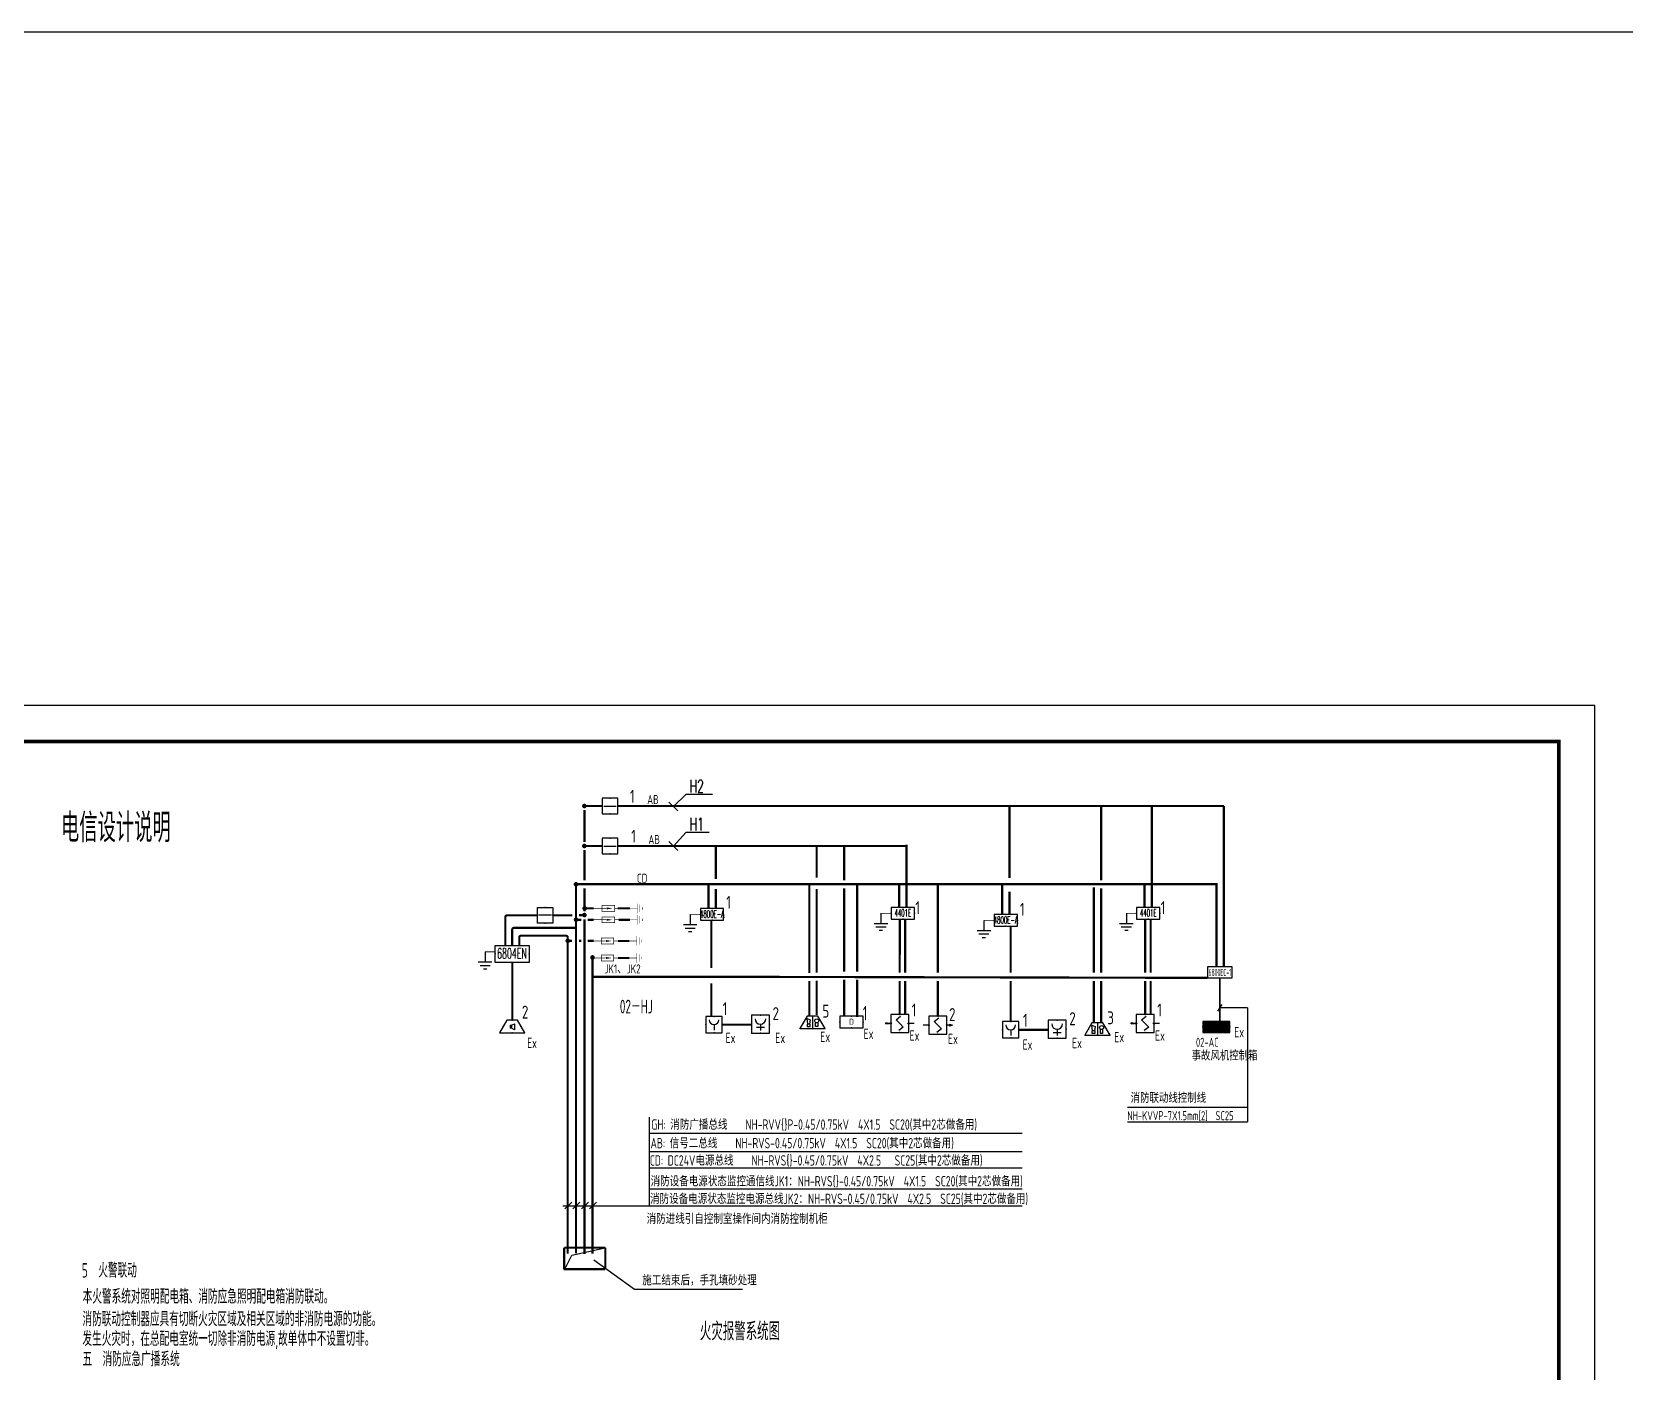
# Model space of a CAD drawing. Extents: x 1234595 to 2088511, y -80443 to 75292.
# Drawn here: x 1437481 to 1481765, y 38056 to 75292 of the extents above; entities that cross this region are included whole.
import ezdxf
from ezdxf.enums import TextEntityAlignment as Align

# ---------------------------------------------------------------- set-up
doc = ezdxf.new("R2010")
doc.units = 0
doc.header["$LTSCALE"] = 1000
doc.header["$MEASUREMENT"] = 0
doc.linetypes.add('DASH', pattern=[0.35, 0.25, -0.1])
doc.linetypes.add('DOTE', pattern=[2.42, 2, -0.2, 0.02, -0.2])
doc.layers.get('0').update_dxf_attribs({"linetype": 'CONTINUOUS'})
for name, color, linetype in [('DIM-消防', 3, 'CONTINUOUS'), ('ELEMENT', 3, 'CONTINUOUS'), ('EQUIP-消防', 3, 'CONTINUOUS'), ('EQUIP-箱柜', 3, 'CONTINUOUS'), ('PUB_TEXT', 7, 'CONTINUOUS'), ('PUB_TITLE', 4, 'CONTINUOUS'), ('SIG_TEXT', 7, 'CONTINUOUS'), ('TEL_TEXT', 7, 'CONTINUOUS'), ('TERM', 2, 'CONTINUOUS'), ('WINDOW', 4, 'CONTINUOUS'), ('WIRE-消防', 5, 'CONTINUOUS'), ('WIRE-照明', 1, 'CONTINUOUS'), ('WIRE-避雷', 4, 'CONTINUOUS'), ('电信', 7, 'CONTINUOUS'), ('电气', 3, 'CONTINUOUS')]:
    doc.layers.add(name, color=color, linetype=linetype)
doc.styles.add('_TEL_DIM', font='SIMPLEX', dxfattribs={"width": 0.8, "height": 3.5, "bigfont": 'HZTXT'})
doc.styles.add('SCEI', font='sceie.shx', dxfattribs={"width": 0.75, "bigfont": 'sceic.shx'})
doc.styles.add('sceic', font='sceie.shx', dxfattribs={"width": 0.67, "bigfont": 'sceic.shx'})
doc.styles.add('sceie', font='sceie.shx', dxfattribs={"width": 0.7, "bigfont": 'sceic.shx'})
doc.styles.get("Standard").update_dxf_attribs({"font": 'GBENOR', "bigfont": 'GBCBIG'})
doc.styles.add('TG_LINETYPE', font='sceie.shx', dxfattribs={"width": 0.7, "height": 3, "bigfont": 'sceic.shx'})
doc.linetypes.add('TG_H', pattern='A,2,-0.45,["H",TG_LINETYPE,S=0.1,R=0,X=-0.33,Y=-0.15],0', length=2.45)

# ---------------------------------------------------------------- blocks, each defined once
blk = doc.blocks.new('$TelecSys$00000011')
at = {"const_width": 0.5}
blk.add_lwpolyline([(-0.25, 0, 1), (0.25, 0, 1)], format="xyb", close=True, dxfattribs=at)
blk = doc.blocks.new('$element$00000532')
at = {"const_width": 0.0233}
for points in [[(0, 0), (0, -0.283)], [(-0.1, -0.283), (0.1, -0.283), (0.1, -0.717), (-0.1, -0.717), (-0.1, -0.283)], [(0, -1), (0, -0.567)]]:
    blk.add_lwpolyline(points, dxfattribs=at)
for points in [[(-0.033, -0.55), (0.033, -0.55), (0, -0.35), (0.033, -0.55)], [(0.033, -0.55), (0, -0.35), (-0.033, -0.55), (0.033, -0.55)], [(0, -0.367), (-0.033, -0.567), (0.033, -0.567), (0, -0.367)]]:
    blk.add_solid(points)
at = {"flags": 9}
blk.add_attdef('S', (0, 0), '', height=0.00000667, dxfattribs=at)
blk = doc.blocks.new('$element$00000390')
at = {"const_width": 0.0233}
for points in [[(0, 0), (0, -0.375)], [(-0.25, -0.375), (0.25, -0.375)], [(-0.188, -0.5), (0.188, -0.5)], [(-0.062, -0.625), (0.062, -0.625)]]:
    blk.add_lwpolyline(points, dxfattribs=at)
at = {"flags": 9}
blk.add_attdef('S', (0, 0), '', height=0.00000667, dxfattribs=at)
blk = doc.blocks.new('$equip$00001590')
for p, q in [((0.5, 0), (-0.5, 0)), ((-0.5, 0), (-0.5, -1)), ((0.5, -1), (0.5, 0)), ((-0.5, -1), (0.5, -1)), ((-0.4, -0.5), (0.4, -0.5))]:
    blk.add_line(p, q)
for p in [(0, 0), (-0.5, -0.5), (0, -1), (0.5, -0.5)]:
    blk.add_point(p)
blk.add_solid([(0.4, -0.5), (0.14, -0.47), (0.14, -0.53)])
at = {"flags": 9}
blk.add_attdef('A', (0, 0), '', height=0.00002, dxfattribs=at)
blk.add_attdef('B', text='', height=0.4, dxfattribs=at).set_placement((0.83, -0.68), align=Align.MIDDLE_CENTER)
blk = doc.blocks.new('$element$00000277')
for points in [[(0, 0), (0, -0.375)], [(-0.25, -0.375), (0.25, -0.375)], [(-0.188, -0.5), (0.188, -0.5)], [(-0.062, -0.625), (0.062, -0.625)]]:
    blk.add_lwpolyline(points)
at = {"flags": 9}
blk.add_attdef('S', (0, 0), '', height=0.00000667, dxfattribs=at)
blk = doc.blocks.new('$equip$00001928')
for p, q in [((0.65, 0.65), (-0.65, 0.65)), ((-0.65, 0.65), (-0.65, 0)), ((0.65, 0), (0.65, 0.65)), ((-0.65, 0), (0.65, 0))]:
    blk.add_line(p, q)
for p in [(0, 0.65), (-0.65, 0.325), (0, 0), (0.65, 0.325)]:
    blk.add_point(p)
at = {"color": 7, "style": '_TEL_DIM'}
blk.add_attdef('$TEXT$', text='', height=0.34, dxfattribs=at).set_placement((0.006, 0.343), align=Align.MIDDLE_CENTER)
at = {"color": 7, "style": '_TEL_DIM', "flags": 1}
blk.add_attdef('A', text='', height=0.00002, dxfattribs=at).set_placement((0, 0), align=Align.MIDDLE_CENTER)
blk = doc.blocks.new('$equip$00002657')
for p, q in [((-0.5, 1), (-0.5, 0)), ((0.5, 1), (-0.5, 1)), ((0.5, 0), (0.5, 1)), ((-0.5, 0), (0.5, 0)), ((0, 0.5), (0, 0.15))]:
    blk.add_line(p, q)
at = {"const_width": 0.04}
blk.add_lwpolyline([(-0.5, 1), (0.5, 1), (0.5, 0), (-0.5, 0), (-0.5, 1), (0.5, 1)], dxfattribs=at)
blk.add_arc((0, 0.8), 0.3, 180, 0)
for p in [(0, 1), (-0.5, 0.5), (0, 0), (0.5, 0.5)]:
    blk.add_point(p)
at = {"color": 7, "flags": 1}
for tag, height, p in [('A', 0.00002, (0, 0)), ('B', 0.4, (0.762, 0.292))]:
    blk.add_attdef(tag, text='', height=height, dxfattribs=at).set_placement(p, align=Align.MIDDLE_CENTER)
blk = doc.blocks.new('$equip$00002679')
for p, q in [((-0.3, 0.699), (-0.703, 0)), ((-0.703, 0), (0.703, 0)), ((-0.264, 0.249), (-0.304, 0.569)), ((-0.304, 0.569), (-0.128, 0.489)), ((-0.304, 0.249), (-0.304, 0.113)), ((-0.128, 0.249), (-0.304, 0.249)), ((-0.304, 0.113), (-0.128, 0.113)), ((0.3, 0.699), (-0.3, 0.699)), ((0.3, 0.699), (-0.3, 0.699)), ((-0.128, 0.489), (-0.168, 0.249)), ((-0.128, 0.113), (-0.128, 0.249)), ((0, 0.699), (0, 0)), ((0.174, 0.11), (0.174, 0.338)), ((0.294, 0.11), (0.174, 0.11)), ((0.294, 0.338), (0.294, 0.11)), ((0.703, 0), (0.3, 0.699))]:
    blk.add_line(p, q)
at = {"const_width": 0.04}
for points in [[(-0.299, 0.699), (0.301, 0.699), (0.703, 0), (-0.702, 0), (-0.299, 0.699), (0.301, 0.699)], [(-0.3, 0.699), (0.3, 0.699), (0.703, 0), (-0.703, 0), (-0.3, 0.699), (0.3, 0.699)]]:
    blk.add_lwpolyline(points, dxfattribs=at)
blk.add_circle((0.234, 0.43), 0.111)
for p in [(-0.501, 0.349), (0, 0.699), (0, 0), (0.502, 0.349)]:
    blk.add_point(p)
at = {"color": 7, "flags": 1}
for tag, height, p in [('A', 0.00002, (0, 0)), ('B', 0.4, (0.961, 0.299))]:
    blk.add_attdef(tag, text='', height=height, dxfattribs=at).set_placement(p, align=Align.MIDDLE_CENTER)
blk = doc.blocks.new('$equip$00002677')
for p, q in [((-0.3, 0.699), (-0.703, 0)), ((-0.703, 0), (0.703, 0)), ((0.3, 0.699), (-0.3, 0.699)), ((-0.117, 0.421), (-0.117, 0.26)), ((-0.117, 0.421), (-0.036, 0.421)), ((-0.036, 0.26), (-0.117, 0.26)), ((-0.036, 0.421), (0.118, 0.503)), ((-0.036, 0.421), (-0.036, 0.26)), ((0.118, 0.173), (-0.036, 0.26)), ((0.118, 0.503), (0.118, 0.173)), ((0.703, 0), (0.3, 0.699))]:
    blk.add_line(p, q)
at = {"const_width": 0.04}
blk.add_lwpolyline([(-0.3, 0.699), (0.3, 0.699), (0.703, 0), (-0.703, 0), (-0.3, 0.699), (0.3, 0.699)], dxfattribs=at)
blk.add_lwpolyline([(-0.3, 0.699), (0.3, 0.699), (0.703, 0), (-0.703, 0), (-0.3, 0.699), (0.3, 0.699)], dxfattribs=at)
for p in [(-0.501, 0.349), (0, 0.699), (0, 0), (0.502, 0.349)]:
    blk.add_point(p)
at = {"color": 7, "flags": 1}
for tag, height, p in [('A', 0.00002, (0, 0)), ('B', 0.4, (0.961, 0.299))]:
    blk.add_attdef(tag, text='', height=height, dxfattribs=at).set_placement(p, align=Align.MIDDLE_CENTER)
blk = doc.blocks.new('$equip$00002656')
for p, q in [((-0.5, 1), (-0.5, 0)), ((0.5, 1), (-0.5, 1)), ((0.5, 0), (0.5, 1)), ((-0.5, 0), (0.5, 0)), ((-0.219, 0.331), (0.222, 0.331)), ((0, 0.5), (0, 0.15))]:
    blk.add_line(p, q)
at = {"const_width": 0.04}
blk.add_lwpolyline([(-0.5, 1), (0.5, 1), (0.5, 0), (-0.5, 0), (-0.5, 1), (0.5, 1)], dxfattribs=at)
blk.add_arc((0, 0.8), 0.3, 180, 0)
for p in [(0, 1), (-0.5, 0.5), (0, 0), (0.5, 0.5)]:
    blk.add_point(p)
at = {"color": 7, "flags": 1}
for tag, height, p in [('A', 0.00002, (0, 0)), ('B', 0.4, (0.762, 0.292))]:
    blk.add_attdef(tag, text='', height=height, dxfattribs=at).set_placement(p, align=Align.MIDDLE_CENTER)
blk = doc.blocks.new('$equip$00001936')
for p, q in [((-0.5, 0), (-0.809, 0)), ((-0.5, 0.5), (-0.5, -0.5)), ((0.5, 0.5), (-0.5, 0.5)), ((-0.2, 0.2), (0.05, 0.4)), ((0, 0), (-0.2, 0.2)), ((0, 0), (0.2, -0.2)), ((0.5, -0.5), (0.5, 0.5)), ((0.809, 0), (0.5, 0)), ((-0.5, -0.5), (0.5, -0.5)), ((0.2, -0.2), (-0.05, -0.4))]:
    blk.add_line(p, q)
at = {"color": 0, "linetype": 'Continuous'}
for p, q in [((-0.599, 0), (-0.769, 0.031)), ((-0.769, 0.031), (-0.769, -0.03)), ((-0.769, -0.03), (-0.599, 0))]:
    blk.add_line(p, q, dxfattribs=at)
for centre in [(-0.5, 0), (0.5, 0)]:
    blk.add_circle(centre, 0.0375)
for p in [(-0.5, 0), (0, 0.5), (0.5, 0), (0, -0.5)]:
    blk.add_point(p)
for points in [[(-0.599, 0), (-0.769, 0.031), (-0.769, -0.03)], [(-0.532, 0.019), (-0.468, 0.019), (-0.537, 0), (-0.463, 0)], [(-0.532, -0.019), (-0.468, -0.019), (-0.537, 0), (-0.463, 0)], [(-0.519, 0.032), (-0.481, 0.032), (-0.532, 0.019), (-0.468, 0.019)], [(-0.5, 0.038), (-0.5, 0.038), (-0.519, 0.032), (-0.481, 0.032)], [(0.468, 0.019), (0.532, 0.019), (0.463, 0), (0.537, 0)], [(0.468, -0.019), (0.532, -0.019), (0.463, 0), (0.537, 0)], [(0.481, 0.032), (0.519, 0.032), (0.468, 0.019), (0.532, 0.019)], [(0.5, 0.038), (0.5, 0.038), (0.481, 0.032), (0.519, 0.032)], [(-0.519, -0.032), (-0.481, -0.032), (-0.532, -0.019), (-0.468, -0.019)], [(-0.5, -0.037), (-0.5, -0.037), (-0.519, -0.032), (-0.481, -0.032)], [(0.481, -0.032), (0.519, -0.032), (0.468, -0.019), (0.532, -0.019)], [(0.5, -0.037), (0.5, -0.037), (0.481, -0.032), (0.519, -0.032)]]:
    blk.add_solid(points)
at = {"layer": 'TEL_TEXT', "style": '_TEL_DIM', "flags": 1}
blk.add_attdef('A', text='', height=0.00002, dxfattribs=at).set_placement((0, 0), align=Align.MIDDLE_CENTER)
blk = doc.blocks.new('$equip$00002778')
for p, q in [((0.65, 0.65), (-0.65, 0.65)), ((-0.65, 0.65), (-0.65, 0)), ((-0.65, 0), (0.65, 0)), ((0.65, 0), (0.65, 0.65))]:
    blk.add_line(p, q)
at = {"const_width": 0.04}
blk.add_lwpolyline([(-0.65, 0.65), (-0.65, 0), (0.65, 0), (0.65, 0.65), (-0.65, 0.65), (-0.65, 0)], dxfattribs=at)
for p in [(-0.65, 0.325), (0, 0.65), (0, 0), (0.65, 0.325)]:
    blk.add_point(p)
at = {"color": 7}
blk.add_attdef('$TEXT$', text='', height=0.34, dxfattribs=at).set_placement((0.006, 0.343), align=Align.MIDDLE_CENTER)
at = {"color": 7, "flags": 1}
for tag, height, p in [('A', 0.00002, (0, 0)), ('B', 0.4, (0.905, 0.246))]:
    blk.add_attdef(tag, text='', height=height, dxfattribs=at).set_placement(p, align=Align.MIDDLE_CENTER)
blk = doc.blocks.new('$equip$00001935')
for p, q in [((-0.5, 0), (-0.809, 0)), ((-0.5, 0.5), (-0.5, -0.5)), ((0.5, 0.5), (-0.5, 0.5)), ((-0.2, 0.2), (0.05, 0.4)), ((0, 0), (-0.2, 0.2)), ((0, 0), (0.2, -0.2)), ((0.5, -0.5), (0.5, 0.5)), ((0.809, 0), (0.5, 0)), ((-0.5, -0.5), (0.5, -0.5)), ((0.2, -0.2), (-0.05, -0.4))]:
    blk.add_line(p, q)
at = {"color": 0, "linetype": 'Continuous'}
for p, q in [((0.809, 0), (0.638, 0.031)), ((0.638, 0.031), (0.638, -0.03)), ((0.638, -0.03), (0.809, 0))]:
    blk.add_line(p, q, dxfattribs=at)
for centre in [(-0.5, 0), (0.5, 0)]:
    blk.add_circle(centre, 0.0375)
for p in [(-0.5, 0), (0, 0.5), (0.5, 0.019), (0, -0.5)]:
    blk.add_point(p)
for points in [[(-0.532, 0.019), (-0.468, 0.019), (-0.537, 0), (-0.463, 0)], [(-0.532, -0.019), (-0.468, -0.019), (-0.537, 0), (-0.463, 0)], [(-0.519, 0.032), (-0.481, 0.032), (-0.532, 0.019), (-0.468, 0.019)], [(-0.5, 0.038), (-0.5, 0.038), (-0.519, 0.032), (-0.481, 0.032)], [(0.468, 0.019), (0.532, 0.019), (0.463, 0), (0.537, 0)], [(0.468, -0.019), (0.532, -0.019), (0.463, 0), (0.537, 0)], [(0.481, 0.032), (0.519, 0.032), (0.468, 0.019), (0.532, 0.019)], [(0.5, 0.038), (0.5, 0.038), (0.481, 0.032), (0.519, 0.032)], [(0.809, 0), (0.638, 0.031), (0.638, -0.03)], [(-0.519, -0.032), (-0.481, -0.032), (-0.532, -0.019), (-0.468, -0.019)], [(-0.5, -0.037), (-0.5, -0.037), (-0.519, -0.032), (-0.481, -0.032)], [(0.481, -0.032), (0.519, -0.032), (0.468, -0.019), (0.532, -0.019)], [(0.5, -0.037), (0.5, -0.037), (0.481, -0.032), (0.519, -0.032)]]:
    blk.add_solid(points)
at = {"layer": 'TEL_TEXT', "style": '_TEL_DIM', "flags": 1}
blk.add_attdef('A', text='', height=0.00002, dxfattribs=at).set_placement((0, 0), align=Align.MIDDLE_CENTER)
blk = doc.blocks.new('*X13')
at = {"color": 0}
for p, q in [((-250, 33), (-83, 200)), ((-250, 68), (-118, 200)), ((-250, 104), (-154, 200)), ((-250, 139), (-189, 200)), ((-250, 174), (-224, 200)), ((-247, 0), (-47, 200)), ((-212, 0), (-12, 200)), ((-177, 0), (23, 200)), ((-141, 0), (59, 200)), ((-106, 0), (94, 200)), ((-71, 0), (129, 200)), ((-35, 0), (165, 200)), ((0, 0), (200, 200)), ((35, 0), (235, 200)), ((71, 0), (250, 179)), ((106, 0), (250, 144)), ((141, 0), (250, 109)), ((177, 0), (250, 73)), ((212, 0), (250, 38)), ((247, 0), (250, 3))]:
    blk.add_line(p, q, dxfattribs=at)
blk = doc.blocks.new('$equip$00002943')
for p, q in [((-0.75, 0.6), (-0.75, 0)), ((0.75, 0.6), (-0.75, 0.6)), ((-0.75, 0), (0.75, 0)), ((0.75, 0), (0.75, 0.6))]:
    blk.add_line(p, q)
for points, const_width in [([(-0.75, 0.3), (0.75, 0.3)], 0.6), ([(-0.75, 0.6), (-0.75, 0), (0.75, 0), (0.75, 0.6), (-0.75, 0.6), (-0.75, 0)], 0.04)]:
    blk.add_lwpolyline(points, dxfattribs=dict(const_width=const_width))
for p in [(-0.75, 0.3), (0, 0.6), (0, 0), (0.75, 0.3)]:
    blk.add_point(p)
at = {"xscale": 0.00300000000061118, "yscale": 0.00300000000061118, "zscale": 0.00300000000061118}
blk.add_blockref('*X13', (0, 0), dxfattribs=at)
at = {"color": 7, "style": '_TEL_DIM', "flags": 1}
for tag in ['A', 'REMARK']:
    blk.add_attdef(tag, text='', height=0.00002, dxfattribs=at).set_placement((0, 0), align=Align.MIDDLE_CENTER)

msp = doc.modelspace()

# ---------------------------------------------------------------- linework, layer by layer
for p, q in [((1470440.6, 48087), (1470561.1, 48271.1)), ((1454635.1, 45140.7), (1454635.1, 42671.5)), ((1452292, 42589.5), (1452486.7, 42781)), ((1452515.3, 42589.5), (1452710, 42781)), ((1452755.5, 42589.5), (1452950.2, 42781)), ((1452978.8, 42589.5), (1453173.5, 42781))]:
    msp.add_line(p, q)
at = {"layer": 'DIM-消防'}
for p, q in [((1455186.9, 53895.7), (1455434.4, 53648.2)), ((1455186.9, 52796.5), (1455434.4, 52549))]:
    msp.add_line(p, q, dxfattribs=at)
for points in [[(1455310.6, 53771.9), (1455670.7, 54111.8)], [(1455670.7, 54111.8), (1456400.4, 54111.8)], [(1455310.6, 52672.8), (1455670.7, 53057.7)], [(1455670.7, 53057.7), (1456304.4, 53057.7)]]:
    msp.add_lwpolyline(points, dxfattribs=at)
at = {"layer": 'ELEMENT', "const_width": 21.6}
for points in [[(1456060.9, 50772.6), (1455778.1, 50772.6)], [(1461362.6, 50805.5), (1461079.8, 50805.5)], [(1464223.9, 50606.6), (1463941.2, 50606.6)], [(1468184.3, 50805.5), (1467901.6, 50805.5)], [(1450361.6, 49734), (1450078.8, 49734)]]:
    msp.add_lwpolyline(points, dxfattribs=at)
at = {"layer": 'PUB_TEXT'}
for p, q in [((1454635.1, 44692.3), (1465002.2, 44692.3)), ((1454635.1, 44181.1), (1465002.2, 44181.1)), ((1454635.1, 43732.7), (1465002.2, 43732.7)), ((1454635.1, 43143.9), (1465002.2, 43143.9))]:
    msp.add_line(p, q, dxfattribs=at)
at = {"layer": 'PUB_TITLE'}
msp.add_lwpolyline([(1421521.9, 14579.7), (1480921.9, 14579.7), (1480921.9, 56579.7), (1421521.9, 56579.7)], close=True, dxfattribs=at)
at = {"layer": 'PUB_TITLE', "const_width": 100}
msp.add_lwpolyline([(1424021.9, 15579.7), (1479921.9, 15579.7), (1479921.9, 55579.7), (1424021.9, 55579.7)], close=True, dxfattribs=at)
at = {"layer": 'SIG_TEXT'}
for p, q in [((1452295.4, 40916.1), (1452485.4, 41302.9)), ((1452485.4, 41302.9), (1453418.6, 41510.8)), ((1453101.7, 41176.7), (1454228.6, 40359.2)), ((1454228.6, 40359.2), (1457229.3, 40359.2))]:
    msp.add_line(p, q, dxfattribs=at)
at = {"layer": 'WINDOW', "color": 4}
msp.add_lwpolyline([(1470845.1, 49317.1), (1470156.5, 49317.1), (1470156.5, 49008.8), (1470845.1, 49008.8)], close=True, dxfattribs=at)
at = {"layer": 'WIRE-消防', "const_width": 60}
for points in [[(1453335.7, 53783.7), (1452837.7, 53783.7)], [(1452840.5, 53671.2), (1452840.5, 52785.3)], [(1453767.7, 53783.7), (1470612.4, 53783.7)], [(1464654.3, 51785), (1464654.2, 53759.8)], [(1467200.5, 51723.3), (1467200.5, 53783.7)], [(1468611.2, 50967.5), (1468611.2, 53783.7)], [(1470612.4, 49331.9), (1470612.4, 53783.7)], [(1453335.7, 52672.8), (1452837.7, 52672.8)], [(1453767.7, 52672.8), (1461789.4, 52674.7)], [(1456491.3, 51755.2), (1456491.3, 52676.9)], [(1461789.4, 50967.5), (1461789.4, 52706.7)], [(1452840.5, 52560.3), (1452840.5, 51723.3)], [(1459292.5, 51795), (1459292.5, 52658.6)], [(1452840.5, 51498.3), (1452840.5, 50862.1)], [(1456491.3, 50934.6), (1456491.3, 51479.7)], [(1459292.5, 49151), (1459292.5, 51475.8)], [(1464654.3, 50768.6), (1464654.3, 51401.4)], [(1467200.5, 49151), (1467200.5, 51498.3)], [(1453095.1, 50939.8), (1452840.5, 50939.8)], [(1453766.8, 50939.8), (1454110, 50939.8)], [(1451959.8, 50747.7), (1452504.1, 50747.7)], [(1452751.3, 50622.4), (1452622.4, 50622.4)], [(1452857.7, 50749.6), (1452684.1, 50749.6)], [(1452840.5, 50637.1), (1452840.5, 50176.8)], [(1453095.1, 50622.4), (1452930.9, 50622.4)], [(1453790.3, 50622.4), (1454110, 50622.4)], [(1456366.5, 49281.2), (1456366.5, 50610.6)], [(1461602.6, 49151), (1461604.6, 50643.5)], [(1468424.3, 49151), (1468426.3, 50643.5)], [(1452494.8, 50040.4), (1452349.4, 50040.4)], [(1452756.8, 50040.4), (1452690.7, 50040.4)], [(1452840.5, 50219.4), (1452840.5, 41341.7)], [(1453095.1, 50040.4), (1452929.8, 50040.4)], [(1453770.6, 50034.8), (1454090.2, 50034.8)], [(1464688.3, 49151), (1464688.3, 50443.3)], [(1453770.6, 49561.7), (1454090.2, 49561.7)], [(1456366.5, 47935.3), (1456366.5, 48853.8)], [(1459292.5, 47978.9), (1459292.5, 48933.5)], [(1461601.1, 47993), (1461602.3, 48926)], [(1464688.3, 47798.9), (1464688.3, 48926)], [(1467200.5, 47775.7), (1467200.5, 48926)], [(1468422.8, 47993), (1468424.1, 48926)], [(1456665.6, 47710.3), (1457480, 47710.3)], [(1464913.3, 47568), (1465727.7, 47568)]]:
    msp.add_lwpolyline(points, dxfattribs=at)
at = {"layer": 'WIRE-消防', "linetype": 'Continuous', "const_width": 60}
for points in [[(1460059.4, 52674.3), (1460059.4, 51723.3)], [(1460059.4, 51498.3), (1460059.4, 49183.9)], [(1460059.4, 48958.9), (1460059.4, 47943.5)]]:
    msp.add_lwpolyline(points, dxfattribs=at)
at = {"layer": 'WIRE-消防', "const_width": 60}
msp.add_lwpolyline([(1451535.5, 50747.7), (1450691.7, 50747.7, 0.4142136), (1450641.7, 50697.7), (1450641.7, 49911.6)], format="xyb", dxfattribs=at)
at = {"layer": 'WIRE-消防', "color": 6, "linetype": 'DOTE'}
for points, const_width in [([(1453061.7, 49597.8), (1453061.7, 41344.6)], 60), ([(1453052.4, 49038.6), (1457290.2, 49038.5)], 60), ([(1457240.7, 49038.5), (1470156.5, 49008.8)], 60), ([(1470500.8, 47749.4), (1470500.8, 49008.8)], 42)]:
    msp.add_lwpolyline(points, dxfattribs=dict(at, const_width=const_width))
at = {"layer": 'WIRE-照明', "color": 0}
msp.add_line((1452235.4, 42671.5), (1465002.2, 42671.5), dxfattribs=at)
at = {"layer": 'WIRE-照明', "color": 1, "linetype": 'DASH', "const_width": 60}
for points in [[(1452602.8, 51614.9), (1452602.8, 41357.7)], [(1458823.8, 51610.8), (1452602.8, 51610.8)], [(1456286.9, 51610.8), (1456286.9, 50934.6)], [(1458825.5, 51610.8), (1470408, 51610.8), (1470408, 49317.1)], [(1459088.1, 51610.8), (1459088.1, 49142.5)], [(1460418.3, 51610.8), (1460418.3, 49183.9)], [(1461585, 51643.7), (1461585, 50967.5)], [(1462662, 51610.8), (1462662, 49151)], [(1464449.9, 51619.2), (1464449.9, 50768.6)], [(1466996.1, 51525.7), (1466996.1, 49151)], [(1468406.8, 51643.7), (1468406.8, 50967.5)], [(1461754.5, 50643.5), (1461754.5, 49151)], [(1468576.3, 50643.5), (1468576.3, 49151)], [(1450833.1, 49436.6), (1450833.1, 47824.2)], [(1459088.1, 48924.9), (1459088.1, 47940.5)], [(1460418.3, 48958.9), (1460418.3, 47918.5)], [(1461754.5, 48926), (1461754.5, 47993)], [(1462662, 48926), (1462662, 47927.4)], [(1466996.1, 48926), (1466996.1, 47760.8)], [(1468576.3, 48926), (1468576.3, 47993)]]:
    msp.add_lwpolyline(points, dxfattribs=at)
at = {"layer": 'WIRE-照明', "linetype": 'Continuous', "const_width": 60}
for points in [[(1452759.5, 51610.8), (1452602.8, 51610.8)], [(1452598.1, 50399.1), (1452482.1, 50399.1)]]:
    msp.add_lwpolyline(points, dxfattribs=at)
msp.add_lwpolyline([(1452602.8, 50399.1), (1450882.1, 50399.1, 0.4142136), (1450832.1, 50349.1), (1450832.1, 49912)], format="xyb", dxfattribs=at)
at = {"layer": 'WIRE-照明', "color": 3, "linetype": 'TG_H', "const_width": 60}
msp.add_lwpolyline([(1451028, 49913.4), (1451028, 50133, -0.4142136), (1451078, 50183), (1452324.9, 50183, -0.4142136), (1452374.9, 50133), (1452374.9, 41343.4)], format="xyb", dxfattribs=at)
at = {"layer": 'WIRE-避雷', "color": 1}
msp.add_lwpolyline([(1234595.5, 75291.9), (2088511, 75291.9), (2088511, -80442.7), (1234595.5, -80442.7)], close=True, dxfattribs=at)
at = {"layer": '电信', "const_width": 57.5}
for points in [[(1452275.5, 41510.8), (1452275.5, 40916.1)], [(1452278.1, 41510.8), (1453416.5, 41510.8)], [(1453418.6, 41510.8), (1453418.6, 40916.1)], [(1452261.1, 40916.1), (1453414.4, 40916.1)]]:
    msp.add_lwpolyline(points, dxfattribs=at)
at = {"layer": '电气'}
for p, q in [((1471273.2, 48179.1), (1470500.8, 48179.1)), ((1471273.2, 48179.1), (1471273.2, 45012.4)), ((1467933.4, 45421.1), (1471273.2, 45421.1)), ((1467933.4, 45012.4), (1471273.2, 45012.4))]:
    msp.add_line(p, q, dxfattribs=at)

# ---------------------------------------------------------------- block references
at = {"layer": 'ELEMENT'}
for name, p, xscale, yscale, zscale, rotation in [('$element$00000532', (1453905.1, 50939.8), 810, 810, 810, 270), ('$element$00000390', (1454110, 50939.8), 540, 540, 540, 90), ('$element$00000532', (1453905.1, 50622.4), 810, 810, 810, 270), ('$element$00000390', (1454110, 50622.4), 540, 540, 540, 90), ('$element$00000532', (1453885.3, 50034.8), 810, 810, 810, 270), ('$element$00000390', (1454090.2, 50034.8), 540, 540, 540, 90), ('$element$00000532', (1453885.3, 49561.7), 810, 810, 810, 270), ('$element$00000390', (1454090.2, 49561.7), 540, 540, 540, 90)]:
    msp.add_blockref(name, p, dxfattribs=dict(at, xscale=xscale, yscale=yscale, zscale=zscale, rotation=rotation))
at = {"layer": 'ELEMENT', "xscale": 756, "yscale": 756, "zscale": 756}
for p in [(1455778.1, 50772.6), (1461079.8, 50805.5), (1463941.2, 50606.6), (1467901.6, 50805.5), (1450078.8, 49734)]:
    msp.add_blockref('$element$00000277', p, dxfattribs=at)
at = {"layer": 'EQUIP-消防'}
for name, p, xscale, yscale, zscale in [('$equip$00001590', (1453551.7, 53999.7), 432, 432, 432), ('$equip$00001590', (1453551.7, 52888.8), 432, 432, 432), ('$equip$00001590', (1451747.4, 50963.7), -432, 432, 432), ('$equip$00002677', (1450832.9, 47483.4), 500, 500, 500), ('$equip$00002657', (1456440.6, 47485.3), 450, 450, 450), ('$equip$00002656', (1457730, 47473.2), 500, 500, 500), ('$equip$00001936', (1461601.1, 47743), 500, 500, 500), ('$equip$00001935', (1462662, 47695), 500, 500, 500), ('$equip$00002656', (1465977.7, 47330.9), 500, 500, 500), ('$equip$00001936', (1468422.8, 47743), 500, 500, 500), ('$equip$00002657', (1464688.3, 47343), 450, 450, 450)]:
    msp.add_blockref(name, p, dxfattribs=dict(at, xscale=xscale, yscale=yscale, zscale=zscale))
ref = msp.add_blockref('$equip$00001928', (1456384.9, 50610.6), dxfattribs=dict(at, xscale=498.2400000002235, yscale=498.2400000002235, zscale=498.2400000002235))
ref.add_attrib('$TEXT$', '4800E-A', dxfattribs={"layer": '0', "color": 7, "height": 199.3, "style": '_TEL_DIM', "width": 0.45}).set_placement((1456388, 50781.5), align=Align.MIDDLE_CENTER)
ref = msp.add_blockref('$equip$00001928', (1461686.6, 50643.5), dxfattribs=dict(at, xscale=498.2400000002235, yscale=498.2400000002235, zscale=498.2400000002235))
ref.add_attrib('$TEXT$', '4401E', dxfattribs={"layer": '0', "color": 7, "height": 199.3, "style": '_TEL_DIM', "width": 0.45}).set_placement((1461689.7, 50814.4), align=Align.MIDDLE_CENTER)
ref = msp.add_blockref('$equip$00001928', (1468508.3, 50643.5), dxfattribs=dict(at, xscale=498.2400000002235, yscale=498.2400000002235, zscale=498.2400000002235))
ref.add_attrib('$TEXT$', '4401E', dxfattribs={"layer": '0', "color": 7, "height": 199.3, "style": '_TEL_DIM', "width": 0.45}).set_placement((1468511.4, 50814.4), align=Align.MIDDLE_CENTER)
ref = msp.add_blockref('$equip$00001928', (1464547.9, 50444.6), dxfattribs=dict(at, xscale=498.2400000002235, yscale=498.2400000002235, zscale=498.2400000002235))
ref.add_attrib('$TEXT$', '4800E-A', dxfattribs={"layer": '0', "color": 7, "height": 199.3, "style": '_TEL_DIM', "width": 0.45}).set_placement((1464551, 50615.5), align=Align.MIDDLE_CENTER)
ref = msp.add_blockref('$equip$00001928', (1450830.7, 49439.7), dxfattribs=dict(at, xscale=-726.9228750001639, yscale=726.9228750001639, zscale=726.9228749999988))
ref.add_attrib('$TEXT$', '6804EN', dxfattribs={"layer": '0', "color": 7, "height": 290.77, "style": '_TEL_DIM', "width": 0.55}).set_placement((1450826.1, 49689), align=Align.MIDDLE_CENTER)
at = {"layer": 'EQUIP-消防', "ltscale": 1.5, "xscale": 500, "yscale": 500, "zscale": 500}
for p in [(1459177.5, 47599.5), (1467096, 47413.3)]:
    msp.add_blockref('$equip$00002679', p, dxfattribs=at)
at = {"layer": 'EQUIP-消防', "xscale": 500, "yscale": 500, "zscale": 500}
msp.add_blockref('$equip$00002778', (1460258.9, 47618.5), dxfattribs=at).add_auto_attribs({'$TEXT$': 'D'})
at = {"layer": 'EQUIP-箱柜', "xscale": 500, "yscale": 500, "zscale": 500}
msp.add_blockref('$equip$00002943', (1470406.8, 47496.3), dxfattribs=at)
at = {"layer": 'TERM', "xscale": 126.7199999997392, "yscale": 126.7199999997392, "zscale": 126.7199999997392}
for p in [(1452837.7, 53783.7), (1452837.7, 52672.8), (1452604, 51610.8), (1452845.9, 50940.3), (1452605.5, 50623.6), (1452838.9, 50755.1), (1452374.5, 50039.2), (1453064.7, 49578.1)]:
    msp.add_blockref('$TelecSys$00000011', p, dxfattribs=at)

# ---------------------------------------------------------------- texts
at = {"style": 'sceic', "width": 0.67}
msp.add_text('电信设计说明', height=800, dxfattribs=at).set_placement((1438287.4, 53180.9), align=Align.MIDDLE_LEFT)
for s, height, style, width, p in [('02－HJ', 382.5, 'sceie', 0.7, (1453822.5, 48021.2)), ('5  火警联动', 400, 'sceic', 0.67, (1438870.2, 40683.7)), ('本火警系统对照明配电箱、消防应急照明配电箱消防联动。', 400, 'sceic', 0.67, (1438892.7, 39956.6)), ('消防联动控制器应具有切断火灾区域及相关区域的非消防电源的功能。', 400, 'sceic', 0.67, (1438886.4, 39331.6)), ('发生火灾时，在总配电室统一切除非消防电源,故单体中不设置切非。', 400, 'sceic', 0.67, (1438886.4, 38783.1)), ('五  消防应急广播系统', 400, 'sceic', 0.67, (1438886.8, 38219.4))]:
    msp.add_text(s, height=height, dxfattribs=dict(style=style, width=width)).set_placement(p)
at = {"layer": 'DIM-消防', "color": 7, "style": '_TEL_DIM', "width": 0.64}
for s, p in [('H2', (1455758.2, 54161.8)), ('H1', (1455758.2, 53107.7))]:
    msp.add_text(s, height=350, dxfattribs=at).set_placement(p)
at = {"layer": 'PUB_TEXT', "style": 'sceie', "width": 0.55}
msp.add_text('6800EC-1', height=196.88, dxfattribs=at).set_placement((1470500.8, 49062.2), align=Align.CENTER)
at = {"layer": 'PUB_TEXT', "style": 'sceie', "width": 0.8}
for s, p in [('事故风机控制箱', (1469713.7, 46716)), ('02-AC', (1469835.9, 47094)), ('消防联动线控制线', (1468021.8, 45539.4)), ('NH-KVVP-7X1.5mm[2]  SC25', (1467927.6, 45054.8))]:
    msp.add_text(s, height=252, dxfattribs=at).set_placement(p)
at = {"layer": '电信', "style": 'SCEI'}
for s, height, width, p in [('1', 360, 0.85, (1454105.4, 54053.6)), ('AB', 252, 0.85, (1454583.8, 53961.9)), ('1', 360, 0.85, (1454138.3, 52942.7)), ('AB', 252, 0.85, (1454616.7, 52851.1)), ('CD', 252, 0.85, (1454299.1, 51777)), ('1', 360, 0.85, (1456778.7, 51107.7)), ('1', 360, 0.85, (1462034.9, 50959.6)), ('1', 360, 0.85, (1464941.8, 50915.2)), ('1', 360, 0.85, (1468856.7, 50959.6)), ('JK1、JK2', 252, 0.85, (1453395.8, 49258.8)), ('1', 360, 0.85, (1456679.4, 48152.4)), ('1', 360, 0.85, (1461936.7, 48117.5)), ('1', 360, 0.85, (1468758.5, 48117.5)), ('2', 360, 0.85, (1458068.1, 48016.9)), ('5', 360, 0.85, (1459453.8, 48084.6)), ('2', 360, 0.85, (1462974.7, 47990.3)), ('1', 360, 0.85, (1465027, 47830.1)), ('2', 360, 0.85, (1466315.7, 47874.7)), ('3', 360, 0.85, (1467372.2, 47898.5)), ('消防进线引自控制室操作间内消防控制机柜', 288, 0.8, (1454568.2, 42317.3)), ('施工结束后，手孔填砂处理', 288, 0.8, (1454449, 40611.5))]:
    msp.add_text(s, height=height, dxfattribs=dict(at, width=width)).set_placement(p, align=Align.MIDDLE_LEFT)
at = {"layer": '电信'}
for s, height, style, width, p in [('2', 360, 'SCEI', 0.85, (1451101.3, 47878.1, -19342.8)), ('GH: 消防广播总线    NH-RVV{}P-0.45/0.75kV  4X1.5  SC20(其中2芯做备用)', 288, 'SCEI', 0.8, (1454699, 44790.6)), ('AB: 信号二总线    NH-RVS-0.45/0.75kV  4X1.5  SC20(其中2芯做备用)', 288, 'SCEI', 0.8, (1454677.4, 44274.1)), ('CD: DC24V电源总线    NH-RVS{}-0.45/0.75kV  4X2.5   SC25(其中2芯做备用)', 288, 'SCEI', 0.8, (1454654.7, 43794.3)), ('消防设备电源状态监控通信线JK1：NH-RVS{}-0.45/0.75kV  4X1.5  SC20(其中2芯做备用)', 288, 'SCEI', 0.8, (1454679.4, 43216)), ('消防设备电源状态监控电源总线JK2：NH-RVS-0.45/0.75kV  4X2.5  SC25(其中2芯做备用)', 288, 'SCEI', 0.8, (1454664.5, 42728.4)), ('火灾报警系统图', 500, 'sceic', 0.67, (1456047.6, 38937.5))]:
    msp.add_text(s, height=height, dxfattribs=dict(at, style=style, width=width)).set_placement(p)
at = {"layer": '电信', "style": 'SCEI', "width": 0.8}
for p in [(1456899.4, 47342.3), (1458280.4, 47342.3), (1459530.4, 47373.5), (1460735.9, 47457.4), (1462013.4, 47406.4), (1463081.5, 47315.7), (1467702.1, 47365), (1468835.2, 47406.4), (1471036, 47500.4), (1451382.3, 47202.3), (1465153.2, 47155.5), (1466528, 47200)]:
    msp.add_text('Ex', height=288, dxfattribs=at).set_placement(p, align=Align.MIDDLE)
at = {"layer": '电气', "color": 3, "style": 'sceie', "width": 0.7}
msp.add_text('1', height=400, dxfattribs=at).set_placement((1460577.1, 47827.6, -24859.4))

doc.saveas('drawing.dxf')
